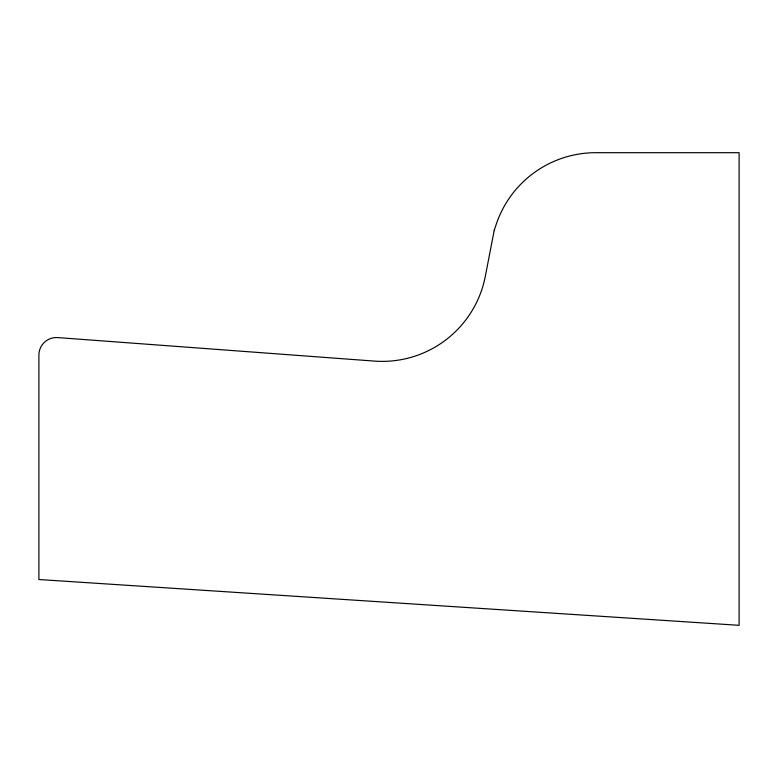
<?xml version="1.0" encoding="UTF-8"?>
<svg xmlns="http://www.w3.org/2000/svg" width="778" height="778" viewBox="0 0 778 778"><rect width="100%" height="100%" fill="white"/><g stroke="black" fill="none" stroke-linecap="round" stroke-linejoin="round"><path stroke-width="1.17" d="M494.205 230.414L485.316 276.316A105.03 105.03 0 0 1 374.422 361.099L57.698 337.584A17.505 17.505 0 0 0 38.9 355.04L38.9 579.522L739.1 625.317L739.1 152.683L595.812 152.683A105.03 105.03 0 0 0 496.17 224.502L494.205 230.414"/></g></svg>
